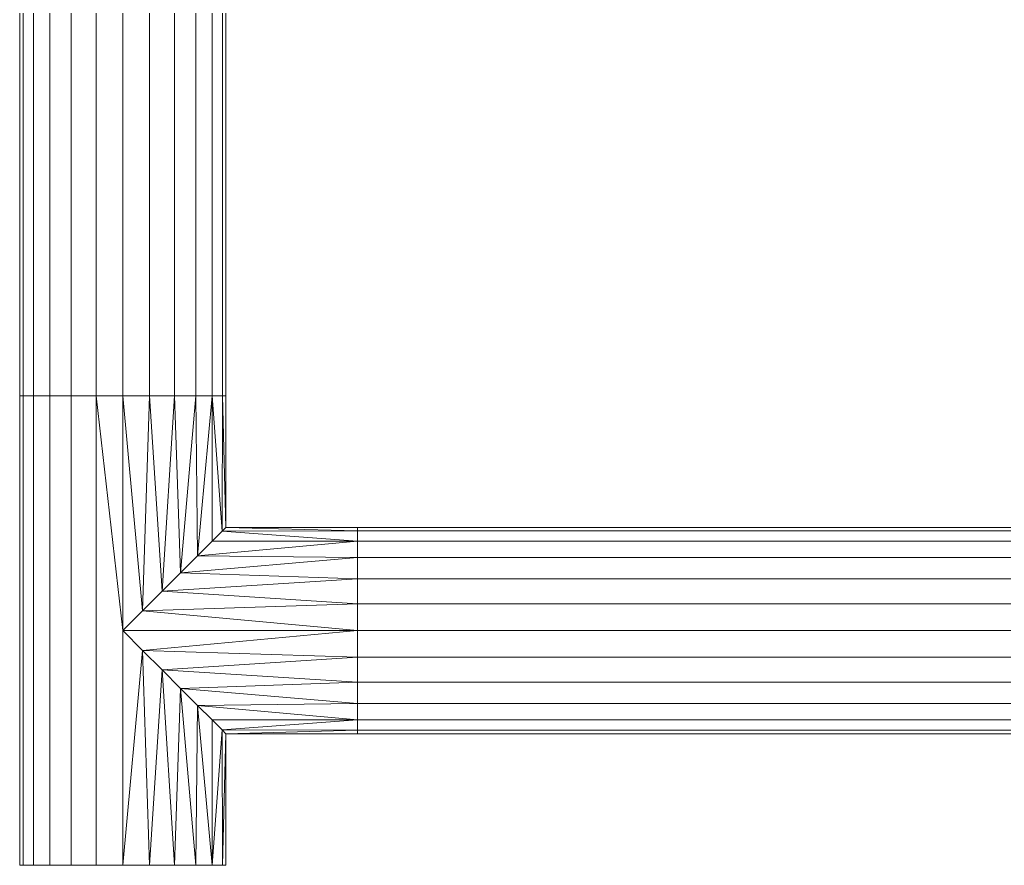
# Model space of a CAD drawing. Header units: inches. Extents: x -3325 to -59, y 5 to 733.
# Drawn here: x -1301.28 to -1295, y 452.14 to 457.53 of the extents above; entities that cross this region are included whole.
import ezdxf

# ---------------------------------------------------------------- set-up
doc = ezdxf.new("R2010")
doc.units = ezdxf.units.IN
doc.header["$MEASUREMENT"] = 0
doc.layers.add('P-PIPE', color=10, linetype='Continuous', lineweight=9)

# ---------------------------------------------------------------- blocks, each defined once
blk = doc.blocks.new('Tee - Welded - Generic - Standard-1086689-06 - Fifth Level')
at = {"layer": 'P-PIPE'}
mesh = blk.add_polyface(dxfattribs=at)
corners = [(-1.4961, -0.6575), (-1.4961, -0.6351, 0.1702), (-1.4961, -0.5694, 0.3287), (-1.4961, -0.4649, 0.4649), (-1.4961, -0.3287, 0.5694), (-1.4961, -0.1702, 0.6351), (-1.4961, 0, 0.6575), (-1.4961, 0.1702, 0.6351), (-1.4961, 0.3287, 0.5694), (-1.4961, 0.4649, 0.4649), (-1.4961, 0.5694, 0.3287), (-1.4961, 0.6351, 0.1702), (-1.4961, 0.6575), (-1.4961, 0.6351, -0.1702), (-1.4961, 0.5694, -0.3287), (-1.4961, 0.4649, -0.4649), (-1.4961, 0.3287, -0.5694), (-1.4961, 0.1702, -0.6351), (-1.4961, 0, -0.6575), (-1.4961, -0.1702, -0.6351), (-1.4961, -0.3287, -0.5694), (-1.4961, -0.4649, -0.4649), (-1.4961, -0.5694, -0.3287), (-1.4961, -0.6351, -0.1702)]
mesh.append_faces([[corners[k] for k in face] for face in [(20, 17, 18, 19)]], dxfattribs={"vtx0": -1})
mesh.append_faces([[corners[k] for k in face] for face in [(23, 17, 20), (11, 23, 8, 10)]], dxfattribs={"vtx0": -1, "vtx1": -1, "vtx2": -1})
mesh.append_faces([[corners[k] for k in face] for face in [(17, 23, 11, 14)]], dxfattribs={"vtx0": -1, "vtx1": -1, "vtx2": -1, "vtx3": -1})
mesh.append_faces([[corners[k] for k in face] for face in [(16, 17, 14, 15), (9, 10, 8)]], dxfattribs={"vtx1": -1})
mesh.append_faces([[corners[k] for k in face] for face in [(7, 8, 3, 6)]], dxfattribs={"vtx1": -1, "vtx2": -1})
mesh.append_faces([[corners[k] for k in face] for face in [(23, 0, 3, 8)]], dxfattribs={"vtx1": -1, "vtx2": -1, "vtx3": -1})
mesh.append_faces([[corners[k] for k in face] for face in [(12, 13, 14, 11)]], dxfattribs={"vtx2": -1})
mesh.append_faces([[corners[k] for k in face] for face in [(20, 21, 22, 23), (0, 1, 2, 3), (3, 4, 5, 6)]], dxfattribs={"vtx3": -1})
mesh = blk.add_polyface(dxfattribs=at)
corners = [(-1.4961, 0.6575), (-1.4961, 0.6351, 0.1702), (-1.4961, 0.5694, 0.3287), (-1.4961, 0.4649, 0.4649), (-1.4961, 0.3287, 0.5694), (-1.4961, 0.1702, 0.6351), (-1.4961, 0, 0.6575), (-1.4961, -0.1702, 0.6351), (-1.4961, -0.3287, 0.5694), (-1.4961, -0.4649, 0.4649), (-1.4961, -0.5694, 0.3287), (-1.4961, -0.6351, 0.1702), (-1.4961, -0.6575), (-0.6575, -0.6575), (-0.6336, -0.6336, 0.1755), (-0.5691, -0.5691, 0.3293), (-0.4771, -0.4771, 0.4524), (-0.3685, -0.3685, 0.5445), (-0.2501, -0.2501, 0.608), (-0.1263, -0.1263, 0.6452), (0, 0, 0.6575), (0.1263, -0.1263, 0.6452), (0.2501, -0.2501, 0.608), (0.3685, -0.3685, 0.5445), (0.4771, -0.4771, 0.4524), (0.5691, -0.5691, 0.3293), (0.6336, -0.6336, 0.1755), (0.6575, -0.6575), (1.4961, -0.6575), (1.4961, -0.6351, 0.1702), (1.4961, -0.5694, 0.3287), (1.4961, -0.4649, 0.4649), (1.4961, -0.3287, 0.5694), (1.4961, -0.1702, 0.6351), (1.4961, 0, 0.6575), (1.4961, 0.1702, 0.6351), (1.4961, 0.3287, 0.5694), (1.4961, 0.4649, 0.4649), (1.4961, 0.5694, 0.3287), (1.4961, 0.6351, 0.1702), (1.4961, 0.6575)]
mesh.append_faces([[corners[k] for k in face] for face in [(13, 11, 12)]], dxfattribs={"vtx0": -1})
mesh.append_faces([[corners[k] for k in face] for face in [(27, 29, 26), (25, 30, 24), (11, 14, 10), (9, 17, 8), (16, 10, 15), (23, 32, 22), (21, 34, 20), (22, 33, 21), (33, 22, 32), (19, 7, 18), (7, 19, 6)]], dxfattribs={"vtx0": -1, "vtx1": -1})
mesh.append_faces([[corners[k] for k in face] for face in [(30, 25, 26), (24, 30, 31), (8, 17, 18), (21, 33, 34), (18, 7, 8), (20, 5, 6)]], dxfattribs={"vtx0": -1, "vtx2": -1})
mesh.append_faces([[corners[k] for k in face] for face in [(20, 34, 35, 5)]], dxfattribs={"vtx0": -1, "vtx2": -1, "vtx3": -1})
mesh.append_faces([[corners[k] for k in face] for face in [(28, 29, 27)]], dxfattribs={"vtx1": -1})
mesh.append_faces([[corners[k] for k in face] for face in [(29, 30, 26), (31, 32, 23), (23, 24, 31), (13, 14, 11), (14, 15, 10), (16, 17, 9), (9, 10, 16), (19, 20, 6)]], dxfattribs={"vtx1": -1, "vtx2": -1})
mesh.append_faces([[corners[k] for k in face] for face in [(38, 39, 1, 2), (36, 37, 3, 4), (37, 38, 2, 3), (35, 36, 4, 5)]], dxfattribs={"vtx1": -1, "vtx3": -1})
mesh.append_faces([[corners[k] for k in face] for face in [(39, 40, 0, 1)]], dxfattribs={"vtx3": -1})
mesh = blk.add_polyface(dxfattribs=at)
corners = [(-1.4961, -0.6575), (-1.4961, -0.6351, -0.1702), (-1.4961, -0.5694, -0.3287), (-1.4961, -0.4649, -0.4649), (-1.4961, -0.3287, -0.5694), (-1.4961, -0.1702, -0.6351), (-1.4961, 0, -0.6575), (-1.4961, 0.1702, -0.6351), (-1.4961, 0.3287, -0.5694), (-1.4961, 0.4649, -0.4649), (-1.4961, 0.5694, -0.3287), (-1.4961, 0.6351, -0.1702), (-1.4961, 0.6575), (1.4961, 0.6575), (1.4961, 0.6351, -0.1702), (1.4961, 0.5694, -0.3287), (1.4961, 0.4649, -0.4649), (1.4961, 0.3287, -0.5694), (1.4961, 0.1702, -0.6351), (1.4961, 0, -0.6575), (1.4961, -0.1702, -0.6351), (1.4961, -0.3287, -0.5694), (1.4961, -0.4649, -0.4649), (1.4961, -0.5694, -0.3287), (1.4961, -0.6351, -0.1702), (1.4961, -0.6575), (0.6575, -0.6575), (0.6336, -0.6336, -0.1755), (0.5691, -0.5691, -0.3293), (0.4771, -0.4771, -0.4524), (0.3685, -0.3685, -0.5445), (0.2501, -0.2501, -0.608), (0.1263, -0.1263, -0.6452), (0, 0, -0.6575), (-0.1263, -0.1263, -0.6452), (-0.2501, -0.2501, -0.608), (-0.3685, -0.3685, -0.5445), (-0.4771, -0.4771, -0.4524), (-0.5691, -0.5691, -0.3293), (-0.6336, -0.6336, -0.1755), (-0.6575, -0.6575)]
mesh.append_faces([[corners[k] for k in face] for face in [(1, 40, 0)]], dxfattribs={"vtx0": -1})
mesh.append_faces([[corners[k] for k in face] for face in [(33, 19, 32), (6, 34, 5), (32, 20, 31), (24, 27, 23), (27, 24, 26), (36, 4, 35), (3, 37, 2), (38, 2, 37), (21, 31, 20)]], dxfattribs={"vtx0": -1, "vtx1": -1})
mesh.append_faces([[corners[k] for k in face] for face in [(35, 4, 5), (6, 33, 34), (23, 28, 29), (29, 22, 23), (21, 30, 31), (23, 27, 28), (36, 3, 4), (3, 36, 37), (39, 1, 2)]], dxfattribs={"vtx0": -1, "vtx2": -1})
mesh.append_faces([[corners[k] for k in face] for face in [(13, 14, 11, 12)]], dxfattribs={"vtx1": -1})
mesh.append_faces([[corners[k] for k in face] for face in [(19, 20, 32), (34, 35, 5), (6, 7, 33), (21, 22, 30), (29, 30, 22), (39, 40, 1), (38, 39, 2)]], dxfattribs={"vtx1": -1, "vtx2": -1})
mesh.append_faces([[corners[k] for k in face] for face in [(18, 19, 33, 7)]], dxfattribs={"vtx1": -1, "vtx2": -1, "vtx3": -1})
mesh.append_faces([[corners[k] for k in face] for face in [(15, 16, 9, 10), (14, 15, 10, 11), (16, 17, 8, 9), (17, 18, 7, 8)]], dxfattribs={"vtx1": -1, "vtx3": -1})
mesh.append_faces([[corners[k] for k in face] for face in [(24, 25, 26)]], dxfattribs={"vtx2": -1})
mesh = blk.add_polyface(dxfattribs=at)
corners = [(1.4961, -0.6575), (1.4961, -0.6351, -0.1702), (1.4961, -0.5694, -0.3287), (1.4961, -0.4649, -0.4649), (1.4961, -0.3287, -0.5694), (1.4961, -0.1702, -0.6351), (1.4961, 0, -0.6575), (1.4961, 0.1702, -0.6351), (1.4961, 0.3287, -0.5694), (1.4961, 0.4649, -0.4649), (1.4961, 0.5694, -0.3287), (1.4961, 0.6351, -0.1702), (1.4961, 0.6575), (1.4961, 0.6351, 0.1702), (1.4961, 0.5694, 0.3287), (1.4961, 0.4649, 0.4649), (1.4961, 0.3287, 0.5694), (1.4961, 0.1702, 0.6351), (1.4961, 0, 0.6575), (1.4961, -0.1702, 0.6351), (1.4961, -0.3287, 0.5694), (1.4961, -0.4649, 0.4649), (1.4961, -0.5694, 0.3287), (1.4961, -0.6351, 0.1702)]
mesh.append_faces([[corners[k] for k in face] for face in [(7, 5, 6), (10, 8, 9), (4, 2, 3), (16, 14, 15), (23, 21, 22)]], dxfattribs={"vtx0": -1})
mesh.append_faces([[corners[k] for k in face] for face in [(1, 5, 0)]], dxfattribs={"vtx0": -1, "vtx1": -1})
mesh.append_faces([[corners[k] for k in face] for face in [(5, 10, 11, 0), (23, 12, 13, 21)]], dxfattribs={"vtx0": -1, "vtx2": -1, "vtx3": -1})
mesh.append_faces([[corners[k] for k in face] for face in [(21, 16, 17, 18)]], dxfattribs={"vtx0": -1, "vtx3": -1})
mesh.append_faces([[corners[k] for k in face] for face in [(7, 8, 10, 5), (13, 14, 16, 21)]], dxfattribs={"vtx1": -1, "vtx2": -1, "vtx3": -1})
mesh.append_faces([[corners[k] for k in face] for face in [(4, 5, 1, 2), (23, 0, 11, 12)]], dxfattribs={"vtx1": -1, "vtx3": -1})
mesh.append_faces([[corners[k] for k in face] for face in [(19, 20, 21, 18)]], dxfattribs={"vtx2": -1})
mesh = blk.add_polyface(dxfattribs=at)
corners = [(-0.6575, -1.4961), (-0.6351, -1.4961, 0.1702), (-0.5694, -1.4961, 0.3287), (-0.4649, -1.4961, 0.4649), (-0.3287, -1.4961, 0.5694), (-0.1702, -1.4961, 0.6351), (0, -1.4961, 0.6575), (0.1702, -1.4961, 0.6351), (0.3287, -1.4961, 0.5694), (0.4649, -1.4961, 0.4649), (0.5694, -1.4961, 0.3287), (0.6351, -1.4961, 0.1702), (0.6575, -1.4961), (0.6575, -0.6575), (0.6336, -0.6336, 0.1755), (0.5691, -0.5691, 0.3293), (0.4771, -0.4771, 0.4524), (0.3685, -0.3685, 0.5445), (0.2501, -0.2501, 0.608), (0.1263, -0.1263, 0.6452), (0, 0, 0.6575), (-0.1263, -0.1263, 0.6452), (-0.2501, -0.2501, 0.608), (-0.3685, -0.3685, 0.5445), (-0.4771, -0.4771, 0.4524), (-0.5691, -0.5691, 0.3293), (-0.6336, -0.6336, 0.1755), (-0.6575, -0.6575)]
mesh.append_faces([[corners[k] for k in face] for face in [(13, 11, 12)]], dxfattribs={"vtx0": -1})
mesh.append_faces([[corners[k] for k in face] for face in [(22, 5, 21), (24, 3, 23), (8, 18, 7), (17, 9, 16)]], dxfattribs={"vtx0": -1, "vtx1": -1})
mesh.append_faces([[corners[k] for k in face] for face in [(24, 2, 3), (26, 1, 2), (22, 4, 5), (6, 20, 21), (21, 5, 6), (19, 6, 7), (16, 9, 10), (17, 8, 9), (6, 19, 20)]], dxfattribs={"vtx0": -1, "vtx2": -1})
mesh.append_faces([[corners[k] for k in face] for face in [(26, 27, 1), (3, 4, 23), (25, 26, 2), (24, 25, 2), (22, 23, 4), (10, 11, 14), (18, 19, 7), (17, 18, 8), (13, 14, 11), (15, 16, 10), (14, 15, 10)]], dxfattribs={"vtx1": -1, "vtx2": -1})
mesh.append_faces([[corners[k] for k in face] for face in [(27, 0, 1)]], dxfattribs={"vtx2": -1})
mesh = blk.add_polyface(dxfattribs=at)
corners = [(0.6575, -1.4961), (0.6351, -1.4961, -0.1702), (0.5694, -1.4961, -0.3287), (0.4649, -1.4961, -0.4649), (0.3287, -1.4961, -0.5694), (0.1702, -1.4961, -0.6351), (0, -1.4961, -0.6575), (-0.1702, -1.4961, -0.6351), (-0.3287, -1.4961, -0.5694), (-0.4649, -1.4961, -0.4649), (-0.5694, -1.4961, -0.3287), (-0.6351, -1.4961, -0.1702), (-0.6575, -1.4961), (-0.6575, -0.6575), (-0.6336, -0.6336, -0.1755), (-0.5691, -0.5691, -0.3293), (-0.4771, -0.4771, -0.4524), (-0.3685, -0.3685, -0.5445), (-0.2501, -0.2501, -0.608), (-0.1263, -0.1263, -0.6452), (0, 0, -0.6575), (0.1263, -0.1263, -0.6452), (0.2501, -0.2501, -0.608), (0.3685, -0.3685, -0.5445), (0.4771, -0.4771, -0.4524), (0.5691, -0.5691, -0.3293), (0.6336, -0.6336, -0.1755), (0.6575, -0.6575)]
mesh.append_faces([[corners[k] for k in face] for face in [(13, 11, 12)]], dxfattribs={"vtx0": -1})
mesh.append_faces([[corners[k] for k in face] for face in [(22, 5, 21), (24, 3, 23), (8, 18, 7), (17, 9, 16)]], dxfattribs={"vtx0": -1, "vtx1": -1})
mesh.append_faces([[corners[k] for k in face] for face in [(24, 2, 3), (26, 1, 2), (22, 4, 5), (6, 20, 21), (21, 5, 6), (19, 6, 7), (16, 9, 10), (17, 8, 9), (6, 19, 20)]], dxfattribs={"vtx0": -1, "vtx2": -1})
mesh.append_faces([[corners[k] for k in face] for face in [(0, 1, 27)]], dxfattribs={"vtx1": -1})
mesh.append_faces([[corners[k] for k in face] for face in [(26, 27, 1), (3, 4, 23), (25, 26, 2), (24, 25, 2), (22, 23, 4), (10, 11, 14), (18, 19, 7), (17, 18, 8), (13, 14, 11), (15, 16, 10), (14, 15, 10)]], dxfattribs={"vtx1": -1, "vtx2": -1})
mesh = blk.add_polyface(dxfattribs=at)
corners = [(-0.6575, -1.4961), (-0.6351, -1.4961, -0.1702), (-0.5694, -1.4961, -0.3287), (-0.4649, -1.4961, -0.4649), (-0.3287, -1.4961, -0.5694), (-0.1702, -1.4961, -0.6351), (0, -1.4961, -0.6575), (0.1702, -1.4961, -0.6351), (0.3287, -1.4961, -0.5694), (0.4649, -1.4961, -0.4649), (0.5694, -1.4961, -0.3287), (0.6351, -1.4961, -0.1702), (0.6575, -1.4961), (0.6351, -1.4961, 0.1702), (0.5694, -1.4961, 0.3287), (0.4649, -1.4961, 0.4649), (0.3287, -1.4961, 0.5694), (0.1702, -1.4961, 0.6351), (0, -1.4961, 0.6575), (-0.1702, -1.4961, 0.6351), (-0.3287, -1.4961, 0.5694), (-0.4649, -1.4961, 0.4649), (-0.5694, -1.4961, 0.3287), (-0.6351, -1.4961, 0.1702)]
mesh.append_faces([[corners[k] for k in face] for face in [(16, 14, 15), (13, 11, 12)]], dxfattribs={"vtx0": -1})
mesh.append_faces([[corners[k] for k in face] for face in [(0, 3, 11, 13)]], dxfattribs={"vtx0": -1, "vtx1": -1, "vtx2": -1, "vtx3": -1})
mesh.append_faces([[corners[k] for k in face] for face in [(16, 0, 13, 14), (21, 0, 16, 17)]], dxfattribs={"vtx0": -1, "vtx1": -1, "vtx3": -1})
mesh.append_faces([[corners[k] for k in face] for face in [(5, 8, 9, 11)]], dxfattribs={"vtx0": -1, "vtx2": -1, "vtx3": -1})
mesh.append_faces([[corners[k] for k in face] for face in [(17, 18, 21)]], dxfattribs={"vtx1": -1, "vtx2": -1})
mesh.append_faces([[corners[k] for k in face] for face in [(6, 7, 8, 5), (9, 10, 11), (22, 23, 0, 21), (19, 20, 21, 18)]], dxfattribs={"vtx2": -1})
mesh.append_faces([[corners[k] for k in face] for face in [(3, 4, 5, 11)]], dxfattribs={"vtx2": -1, "vtx3": -1})
mesh.append_faces([[corners[k] for k in face] for face in [(0, 1, 2, 3)]], dxfattribs={"vtx3": -1})

msp = doc.modelspace()

# ---------------------------------------------------------------- linework, layer by layer
at = {"layer": 'P-PIPE', "color": 1}
for p, q in [((-1300.625, 459.675, 1084), (-1300.625, 455.1311, 1084)), ((-1300.625, 459.675, 1084), (-1300.625, 455.1311, 1084)), ((-1300.625, 455.1311, 1084), (-1300.625, 452.139, 1084)), ((-1299.1289, 453.635, 1084), (-1300.625, 453.635, 1084)), ((-1284.955, 453.635, 1084), (-1299.1289, 453.635, 1084)), ((-1284.955, 453.635, 1084), (-1299.1289, 453.635, 1084))]:
    msp.add_line(p, q, dxfattribs=at)

# ---------------------------------------------------------------- block references
at = {"layer": 'P-PIPE', "color": 1, "extrusion": (0, 0, -1), "rotation": 270}
msp.add_blockref('Tee - Welded - Generic - Standard-1086689-06 - Fifth Level', (1300.625, 453.635, -1084), dxfattribs=at)

# ---------------------------------------------------------------- meshes
at = {"layer": 'P-PIPE', "color": 1}
mesh = msp.add_polyface(dxfattribs=at)
corners = [(-1300.625, 459.675, 1084.6575), (-1300.7952, 459.675, 1084.6351), (-1300.9537, 459.675, 1084.5694), (-1301.09, 459.675, 1084.4649), (-1301.1944, 459.675, 1084.3287), (-1301.2601, 459.675, 1084.1701), (-1301.2825, 459.675, 1084), (-1301.2825, 455.1311, 1084), (-1301.2601, 455.1311, 1084.1701), (-1301.1944, 455.1311, 1084.3287), (-1301.09, 455.1311, 1084.4649), (-1300.9537, 455.1311, 1084.5694), (-1300.7952, 455.1311, 1084.6351), (-1300.625, 455.1311, 1084.6575)]
mesh.append_faces([[corners[k] for k in face] for face in [(7, 8, 5, 6)]], dxfattribs={"vtx1": -1, "color": 1})
mesh.append_faces([[corners[k] for k in face] for face in [(8, 9, 4, 5), (3, 4, 9, 10), (11, 12, 1, 2), (2, 3, 10, 11)]], dxfattribs={"vtx1": -1, "vtx3": -1, "color": 1})
mesh.append_faces([[corners[k] for k in face] for face in [(12, 13, 0, 1)]], dxfattribs={"vtx3": -1, "color": 1})
mesh = msp.add_polyface(dxfattribs=at)
corners = [(-1301.2825, 459.675, 1084), (-1301.2601, 459.675, 1083.8298), (-1301.1944, 459.675, 1083.6713), (-1301.09, 459.675, 1083.535), (-1300.9537, 459.675, 1083.4306), (-1300.7952, 459.675, 1083.3649), (-1300.625, 459.675, 1083.3425), (-1300.625, 455.1311, 1083.3425), (-1300.7952, 455.1311, 1083.3649), (-1300.9537, 455.1311, 1083.4306), (-1301.09, 455.1311, 1083.535), (-1301.1944, 455.1311, 1083.6713), (-1301.2601, 455.1311, 1083.8298), (-1301.2825, 455.1311, 1084)]
mesh.append_faces([[corners[k] for k in face] for face in [(7, 8, 5, 6)]], dxfattribs={"vtx1": -1, "color": 1})
mesh.append_faces([[corners[k] for k in face] for face in [(8, 9, 4, 5), (3, 4, 9, 10), (11, 12, 1, 2), (2, 3, 10, 11)]], dxfattribs={"vtx1": -1, "vtx3": -1, "color": 1})
mesh.append_faces([[corners[k] for k in face] for face in [(12, 13, 0, 1)]], dxfattribs={"vtx3": -1, "color": 1})
mesh = msp.add_polyface(dxfattribs=at)
corners = [(-1299.9675, 459.675, 1084), (-1299.9899, 459.675, 1084.1701), (-1300.0556, 459.675, 1084.3287), (-1300.1601, 459.675, 1084.4649), (-1300.2963, 459.675, 1084.5694), (-1300.4549, 459.675, 1084.6351), (-1300.625, 459.675, 1084.6575), (-1300.625, 455.1311, 1084.6575), (-1300.4549, 455.1311, 1084.6351), (-1300.2963, 455.1311, 1084.5694), (-1300.1601, 455.1311, 1084.4649), (-1300.0556, 455.1311, 1084.3287), (-1299.9899, 455.1311, 1084.1701), (-1299.9675, 455.1311, 1084)]
mesh.append_faces([[corners[k] for k in face] for face in [(7, 8, 5, 6)]], dxfattribs={"vtx1": -1, "color": 1})
mesh.append_faces([[corners[k] for k in face] for face in [(8, 9, 4, 5), (3, 4, 9, 10), (11, 12, 1, 2), (2, 3, 10, 11)]], dxfattribs={"vtx1": -1, "vtx3": -1, "color": 1})
mesh.append_faces([[corners[k] for k in face] for face in [(12, 13, 0, 1)]], dxfattribs={"vtx3": -1, "color": 1})
mesh = msp.add_polyface(dxfattribs=at)
corners = [(-1300.625, 459.675, 1083.3425), (-1300.4549, 459.675, 1083.3649), (-1300.2963, 459.675, 1083.4306), (-1300.1601, 459.675, 1083.535), (-1300.0556, 459.675, 1083.6713), (-1299.9899, 459.675, 1083.8298), (-1299.9675, 459.675, 1084), (-1299.9675, 455.1311, 1084), (-1299.9899, 455.1311, 1083.8298), (-1300.0556, 455.1311, 1083.6713), (-1300.1601, 455.1311, 1083.535), (-1300.2963, 455.1311, 1083.4306), (-1300.4549, 455.1311, 1083.3649), (-1300.625, 455.1311, 1083.3425)]
mesh.append_faces([[corners[k] for k in face] for face in [(7, 8, 5, 6)]], dxfattribs={"vtx1": -1, "color": 1})
mesh.append_faces([[corners[k] for k in face] for face in [(8, 9, 4, 5), (3, 4, 9, 10), (11, 12, 1, 2), (2, 3, 10, 11)]], dxfattribs={"vtx1": -1, "vtx3": -1, "color": 1})
mesh.append_faces([[corners[k] for k in face] for face in [(12, 13, 0, 1)]], dxfattribs={"vtx3": -1, "color": 1})
mesh = msp.add_polyface(dxfattribs=at)
corners = [(-1301.2825, 455.1311, 1084), (-1301.2601, 455.1311, 1083.8298), (-1301.1944, 455.1311, 1083.6713), (-1301.09, 455.1311, 1083.535), (-1300.9537, 455.1311, 1083.4306), (-1300.7952, 455.1311, 1083.3649), (-1300.625, 455.1311, 1083.3425), (-1300.4549, 455.1311, 1083.3649), (-1300.2963, 455.1311, 1083.4306), (-1300.1601, 455.1311, 1083.535), (-1300.0556, 455.1311, 1083.6713), (-1299.9899, 455.1311, 1083.8298), (-1299.9675, 455.1311, 1084), (-1299.9899, 455.1311, 1084.1701), (-1300.0556, 455.1311, 1084.3287), (-1300.1601, 455.1311, 1084.4649), (-1300.2963, 455.1311, 1084.5694), (-1300.4549, 455.1311, 1084.6351), (-1300.625, 455.1311, 1084.6575), (-1300.7952, 455.1311, 1084.6351), (-1300.9537, 455.1311, 1084.5694), (-1301.09, 455.1311, 1084.4649), (-1301.1944, 455.1311, 1084.3287), (-1301.2601, 455.1311, 1084.1701)]
mesh.append_faces([[corners[k] for k in face] for face in [(16, 14, 15)]], dxfattribs={"vtx0": -1, "color": 1})
mesh.append_faces([[corners[k] for k in face] for face in [(2, 8, 14)]], dxfattribs={"vtx0": -1, "vtx1": -1, "vtx2": -1, "color": 1})
mesh.append_faces([[corners[k] for k in face] for face in [(8, 4, 5)]], dxfattribs={"vtx0": -1, "vtx2": -1, "color": 1})
mesh.append_faces([[corners[k] for k in face] for face in [(19, 20, 17, 18), (13, 14, 11, 12)]], dxfattribs={"vtx1": -1, "color": 1})
mesh.append_faces([[corners[k] for k in face] for face in [(10, 11, 14)]], dxfattribs={"vtx1": -1, "vtx2": -1, "color": 1})
mesh.append_faces([[corners[k] for k in face] for face in [(22, 23, 2, 14), (16, 17, 20, 14)]], dxfattribs={"vtx1": -1, "vtx2": -1, "vtx3": -1, "color": 1})
mesh.append_faces([[corners[k] for k in face] for face in [(20, 21, 22, 14), (2, 3, 4, 8), (8, 9, 10, 14)]], dxfattribs={"vtx2": -1, "vtx3": -1, "color": 1})
mesh.append_faces([[corners[k] for k in face] for face in [(23, 0, 1, 2), (5, 6, 7, 8)]], dxfattribs={"vtx3": -1, "color": 1})
mesh = msp.add_polyface(dxfattribs=at)
corners = [(-1299.1289, 454.2925, 1084), (-1299.1289, 454.2701, 1083.8298), (-1299.1289, 454.2044, 1083.6713), (-1299.1289, 454.1, 1083.535), (-1299.1289, 453.9638, 1083.4306), (-1299.1289, 453.8052, 1083.3649), (-1299.1289, 453.635, 1083.3425), (-1299.1289, 453.4649, 1083.3649), (-1299.1289, 453.3063, 1083.4306), (-1299.1289, 453.1701, 1083.535), (-1299.1289, 453.0656, 1083.6713), (-1299.1289, 453, 1083.8298), (-1299.1289, 452.9775, 1084), (-1299.1289, 453, 1084.1701), (-1299.1289, 453.0656, 1084.3287), (-1299.1289, 453.1701, 1084.4649), (-1299.1289, 453.3063, 1084.5694), (-1299.1289, 453.4649, 1084.6351), (-1299.1289, 453.635, 1084.6575), (-1299.1289, 453.8052, 1084.6351), (-1299.1289, 453.9638, 1084.5694), (-1299.1289, 454.1, 1084.4649), (-1299.1289, 454.2044, 1084.3287), (-1299.1289, 454.2701, 1084.1701)]
mesh.append_faces([[corners[k] for k in face] for face in [(23, 21, 22)]], dxfattribs={"vtx0": -1, "color": 1})
mesh.append_faces([[corners[k] for k in face] for face in [(5, 9, 3, 4), (11, 13, 9, 10)]], dxfattribs={"vtx0": -1, "vtx1": -1, "color": 1})
mesh.append_faces([[corners[k] for k in face] for face in [(13, 16, 21)]], dxfattribs={"vtx0": -1, "vtx1": -1, "vtx2": -1, "color": 1})
mesh.append_faces([[corners[k] for k in face] for face in [(21, 3, 9, 13)]], dxfattribs={"vtx0": -1, "vtx1": -1, "vtx2": -1, "vtx3": -1, "color": 1})
mesh.append_faces([[corners[k] for k in face] for face in [(12, 13, 11)]], dxfattribs={"vtx1": -1, "color": 1})
mesh.append_faces([[corners[k] for k in face] for face in [(7, 8, 9), (17, 18, 19, 16), (14, 15, 16, 13)]], dxfattribs={"vtx2": -1, "color": 1})
mesh.append_faces([[corners[k] for k in face] for face in [(1, 2, 3, 21), (23, 0, 1, 21), (19, 20, 21, 16), (5, 6, 7, 9)]], dxfattribs={"vtx2": -1, "vtx3": -1, "color": 1})
mesh = msp.add_polyface(dxfattribs=at)
corners = [(-1284.955, 453.635, 1084.6575), (-1284.955, 453.8052, 1084.6351), (-1284.955, 453.9638, 1084.5694), (-1284.955, 454.1, 1084.4649), (-1284.955, 454.2044, 1084.3287), (-1284.955, 454.2701, 1084.1701), (-1284.955, 454.2925, 1084), (-1299.1289, 454.2925, 1084), (-1299.1289, 454.2701, 1084.1701), (-1299.1289, 454.2044, 1084.3287), (-1299.1289, 454.1, 1084.4649), (-1299.1289, 453.9638, 1084.5694), (-1299.1289, 453.8052, 1084.6351), (-1299.1289, 453.635, 1084.6575)]
mesh.append_faces([[corners[k] for k in face] for face in [(8, 9, 4, 5), (3, 4, 9, 10), (11, 12, 1, 2), (2, 3, 10, 11)]], dxfattribs={"vtx1": -1, "vtx3": -1, "color": 1})
mesh.append_faces([[corners[k] for k in face] for face in [(6, 7, 8, 5)]], dxfattribs={"vtx2": -1, "color": 1})
mesh.append_faces([[corners[k] for k in face] for face in [(12, 13, 0, 1)]], dxfattribs={"vtx3": -1, "color": 1})
mesh = msp.add_polyface(dxfattribs=at)
corners = [(-1284.955, 454.2925, 1084), (-1284.955, 454.2701, 1083.8298), (-1284.955, 454.2044, 1083.6713), (-1284.955, 454.1, 1083.535), (-1284.955, 453.9638, 1083.4306), (-1284.955, 453.8052, 1083.3649), (-1284.955, 453.635, 1083.3425), (-1299.1289, 453.635, 1083.3425), (-1299.1289, 453.8052, 1083.3649), (-1299.1289, 453.9638, 1083.4306), (-1299.1289, 454.1, 1083.535), (-1299.1289, 454.2044, 1083.6713), (-1299.1289, 454.2701, 1083.8298), (-1299.1289, 454.2925, 1084)]
mesh.append_faces([[corners[k] for k in face] for face in [(7, 8, 5, 6)]], dxfattribs={"vtx1": -1, "color": 1})
mesh.append_faces([[corners[k] for k in face] for face in [(8, 9, 4, 5), (3, 4, 9, 10), (11, 12, 1, 2), (2, 3, 10, 11)]], dxfattribs={"vtx1": -1, "vtx3": -1, "color": 1})
mesh.append_faces([[corners[k] for k in face] for face in [(12, 13, 0, 1)]], dxfattribs={"vtx3": -1, "color": 1})
mesh = msp.add_polyface(dxfattribs=at)
corners = [(-1284.955, 452.9775, 1084), (-1284.955, 453, 1084.1701), (-1284.955, 453.0656, 1084.3287), (-1284.955, 453.1701, 1084.4649), (-1284.955, 453.3063, 1084.5694), (-1284.955, 453.4649, 1084.6351), (-1284.955, 453.635, 1084.6575), (-1299.1289, 453.635, 1084.6575), (-1299.1289, 453.4649, 1084.6351), (-1299.1289, 453.3063, 1084.5694), (-1299.1289, 453.1701, 1084.4649), (-1299.1289, 453.0656, 1084.3287), (-1299.1289, 453, 1084.1701), (-1299.1289, 452.9775, 1084)]
mesh.append_faces([[corners[k] for k in face] for face in [(7, 8, 5, 6)]], dxfattribs={"vtx1": -1, "color": 1})
mesh.append_faces([[corners[k] for k in face] for face in [(8, 9, 4, 5), (3, 4, 9, 10), (11, 12, 1, 2), (2, 3, 10, 11)]], dxfattribs={"vtx1": -1, "vtx3": -1, "color": 1})
mesh.append_faces([[corners[k] for k in face] for face in [(12, 13, 0, 1)]], dxfattribs={"vtx3": -1, "color": 1})
mesh = msp.add_polyface(dxfattribs=at)
corners = [(-1284.955, 453.635, 1083.3425), (-1284.955, 453.4649, 1083.3649), (-1284.955, 453.3063, 1083.4306), (-1284.955, 453.1701, 1083.535), (-1284.955, 453.0656, 1083.6713), (-1284.955, 453, 1083.8298), (-1284.955, 452.9775, 1084), (-1299.1289, 452.9775, 1084), (-1299.1289, 453, 1083.8298), (-1299.1289, 453.0656, 1083.6713), (-1299.1289, 453.1701, 1083.535), (-1299.1289, 453.3063, 1083.4306), (-1299.1289, 453.4649, 1083.3649), (-1299.1289, 453.635, 1083.3425)]
mesh.append_faces([[corners[k] for k in face] for face in [(7, 8, 5, 6)]], dxfattribs={"vtx1": -1, "color": 1})
mesh.append_faces([[corners[k] for k in face] for face in [(8, 9, 4, 5), (3, 4, 9, 10), (11, 12, 1, 2), (2, 3, 10, 11)]], dxfattribs={"vtx1": -1, "vtx3": -1, "color": 1})
mesh.append_faces([[corners[k] for k in face] for face in [(12, 13, 0, 1)]], dxfattribs={"vtx3": -1, "color": 1})

doc.saveas('drawing.dxf')
